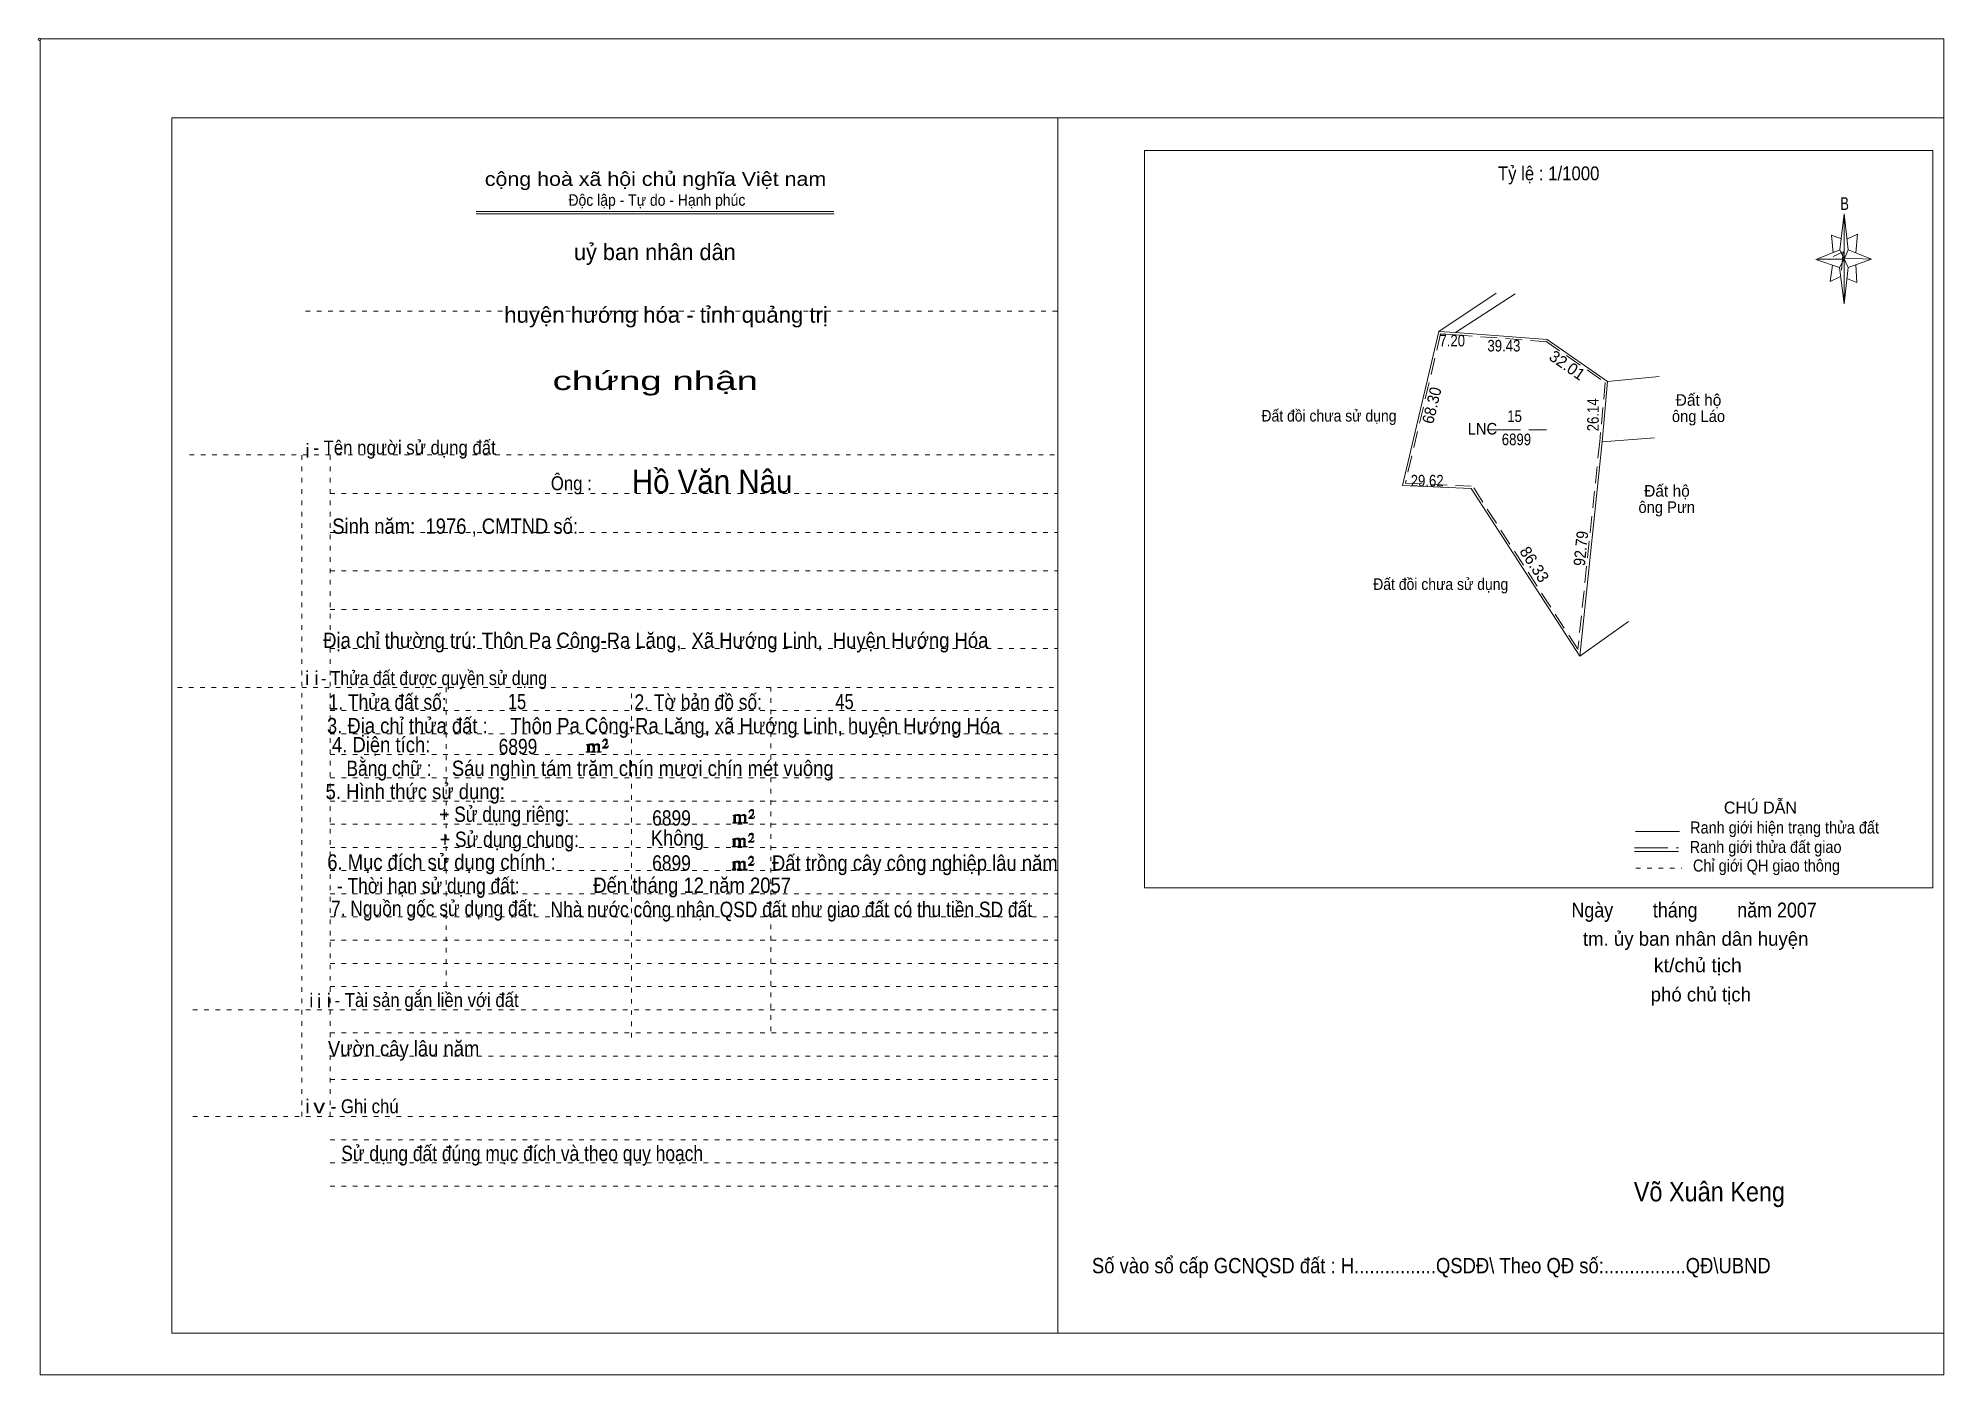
# Model space of a CAD drawing. Header units: centimetres. Extents: x -1.6 to 39.5, y -3.3 to 25.5.
import ezdxf
from ezdxf.enums import TextEntityAlignment as Align

# ---------------------------------------------------------------- set-up
doc = ezdxf.new("R2010")
doc.units = ezdxf.units.CM
doc.header["$LTSCALE"] = 0.12
for name, pattern in [('DOTTED', [1.5, 0.3, -1.2]), ('LONG_DASHED', [7.5, 6, -1.5]), ('MEDIUM_DASHED', [4.5, 3, -1.5])]:
    doc.linetypes.add(name, pattern=pattern)
for name, color, linetype, lineweight in [('1', 7, 'DOTTED', 13), ('10', 7, 'Continuous', 13), ('33', 7, 'LONG_DASHED', 13), ('4', 7, 'Continuous', 13), ('5', 7, 'Continuous', 13), ('50', 7, 'Continuous', 13)]:
    doc.layers.add(name, color=color, linetype=linetype, lineweight=lineweight)
doc.layers.add('30', color=7, linetype='Continuous')

msp = doc.modelspace()

# ---------------------------------------------------------------- hatches: boundary and pattern name
at = {"layer": '50'}
for points in [[(10.27, 10.13), (10.27, 10.12), (10.27, 10.11), (10.25, 10.11), (10.24, 10.11), (10.24, 10.1), (10.33, 10.1), (10.33, 10.11), (10.32, 10.11), (10.31, 10.11), (10.31, 10.12), (10.31, 10.13), (10.31, 10.24), (10.31, 10.25), (10.32, 10.26), (10.34, 10.26), (10.35, 10.26), (10.36, 10.26), (10.37, 10.25), (10.39, 10.22), (10.39, 10.13), (10.37, 10.12), (10.37, 10.11), (10.36, 10.11), (10.35, 10.11), (10.35, 10.1), (10.44, 10.1), (10.44, 10.11), (10.43, 10.11), (10.42, 10.11), (10.42, 10.12), (10.42, 10.13), (10.42, 10.24), (10.44, 10.26), (10.45, 10.26), (10.46, 10.26), (10.49, 10.26), (10.49, 10.25), (10.5, 10.24), (10.5, 10.22), (10.5, 10.13), (10.5, 10.12), (10.49, 10.11), (10.49, 10.11), (10.47, 10.11), (10.47, 10.1), (10.56, 10.1), (10.56, 10.11), (10.55, 10.11), (10.54, 10.11), (10.53, 10.12), (10.53, 10.13), (10.53, 10.2), (10.53, 10.25), (10.53, 10.26), (10.52, 10.27), (10.5, 10.28), (10.47, 10.28), (10.46, 10.28), (10.44, 10.27), (10.41, 10.25), (10.41, 10.26), (10.4, 10.28), (10.39, 10.28), (10.37, 10.28), (10.35, 10.28), (10.34, 10.28), (10.32, 10.26), (10.31, 10.26), (10.31, 10.25), (10.31, 10.25), (10.31, 10.26), (10.31, 10.28), (10.24, 10.26), (10.24, 10.26), (10.25, 10.26), (10.27, 10.25), (10.27, 10.24), (10.27, 10.23)], [(10.69, 10.19), (10.72, 10.24), (10.72, 10.24), (10.71, 10.22), (10.69, 10.22), (10.68, 10.22), (10.63, 10.22), (10.66, 10.26), (10.67, 10.27), (10.69, 10.28), (10.69, 10.3), (10.69, 10.32), (10.69, 10.34), (10.69, 10.35), (10.69, 10.37), (10.68, 10.38), (10.67, 10.38), (10.66, 10.39), (10.65, 10.39), (10.63, 10.38), (10.63, 10.38), (10.62, 10.37), (10.61, 10.35), (10.59, 10.33), (10.61, 10.33), (10.61, 10.35), (10.62, 10.35), (10.63, 10.36), (10.65, 10.36), (10.66, 10.36), (10.67, 10.35), (10.68, 10.35), (10.68, 10.32), (10.68, 10.3), (10.66, 10.28), (10.66, 10.26), (10.65, 10.25), (10.59, 10.2), (10.59, 10.19)], [(13.42, 8.61), (13.42, 8.6), (13.42, 8.59), (13.41, 8.59), (13.4, 8.59), (13.4, 8.57), (13.48, 8.57), (13.48, 8.59), (13.47, 8.59), (13.46, 8.59), (13.46, 8.6), (13.46, 8.61), (13.46, 8.72), (13.46, 8.73), (13.47, 8.74), (13.5, 8.74), (13.51, 8.74), (13.52, 8.74), (13.53, 8.73), (13.54, 8.69), (13.54, 8.61), (13.53, 8.6), (13.53, 8.59), (13.52, 8.59), (13.51, 8.59), (13.51, 8.57), (13.6, 8.57), (13.6, 8.59), (13.58, 8.59), (13.57, 8.59), (13.57, 8.6), (13.57, 8.61), (13.57, 8.72), (13.6, 8.74), (13.61, 8.74), (13.62, 8.74), (13.64, 8.74), (13.64, 8.73), (13.65, 8.72), (13.65, 8.69), (13.65, 8.61), (13.65, 8.6), (13.64, 8.59), (13.64, 8.59), (13.63, 8.59), (13.63, 8.57), (13.72, 8.57), (13.72, 8.59), (13.7, 8.59), (13.69, 8.59), (13.68, 8.6), (13.68, 8.61), (13.68, 8.68), (13.68, 8.73), (13.68, 8.74), (13.67, 8.75), (13.65, 8.76), (13.63, 8.76), (13.62, 8.76), (13.6, 8.75), (13.56, 8.73), (13.56, 8.74), (13.55, 8.76), (13.54, 8.76), (13.53, 8.76), (13.51, 8.76), (13.5, 8.76), (13.47, 8.74), (13.46, 8.74), (13.46, 8.73), (13.46, 8.73), (13.46, 8.74), (13.46, 8.76), (13.4, 8.74), (13.4, 8.74), (13.41, 8.74), (13.42, 8.73), (13.42, 8.72), (13.42, 8.71)], [(13.85, 8.67), (13.87, 8.72), (13.87, 8.72), (13.86, 8.69), (13.85, 8.69), (13.84, 8.69), (13.78, 8.69), (13.82, 8.74), (13.83, 8.75), (13.85, 8.76), (13.85, 8.78), (13.85, 8.79), (13.85, 8.82), (13.85, 8.83), (13.85, 8.85), (13.84, 8.86), (13.83, 8.86), (13.82, 8.87), (13.8, 8.87), (13.78, 8.86), (13.78, 8.86), (13.77, 8.85), (13.76, 8.83), (13.75, 8.81), (13.76, 8.81), (13.76, 8.83), (13.77, 8.83), (13.78, 8.84), (13.8, 8.84), (13.82, 8.84), (13.83, 8.83), (13.84, 8.83), (13.84, 8.79), (13.84, 8.78), (13.82, 8.76), (13.82, 8.74), (13.8, 8.73), (13.75, 8.68), (13.75, 8.67)], [(13.41, 8.09), (13.41, 8.08), (13.41, 8.07), (13.4, 8.07), (13.39, 8.07), (13.39, 8.06), (13.48, 8.06), (13.48, 8.07), (13.47, 8.07), (13.45, 8.07), (13.45, 8.08), (13.45, 8.09), (13.45, 8.2), (13.45, 8.21), (13.47, 8.23), (13.49, 8.23), (13.5, 8.23), (13.51, 8.23), (13.52, 8.21), (13.53, 8.18), (13.53, 8.09), (13.52, 8.08), (13.52, 8.07), (13.51, 8.07), (13.5, 8.07), (13.5, 8.06), (13.59, 8.06), (13.59, 8.07), (13.58, 8.07), (13.57, 8.07), (13.57, 8.08), (13.57, 8.09), (13.57, 8.2), (13.59, 8.23), (13.6, 8.23), (13.61, 8.23), (13.63, 8.23), (13.63, 8.21), (13.64, 8.2), (13.64, 8.18), (13.64, 8.09), (13.64, 8.08), (13.63, 8.07), (13.63, 8.07), (13.62, 8.07), (13.62, 8.06), (13.71, 8.06), (13.71, 8.07), (13.7, 8.07), (13.69, 8.07), (13.67, 8.08), (13.67, 8.09), (13.67, 8.17), (13.67, 8.21), (13.67, 8.23), (13.66, 8.24), (13.64, 8.25), (13.62, 8.25), (13.61, 8.25), (13.59, 8.24), (13.55, 8.21), (13.55, 8.23), (13.54, 8.25), (13.53, 8.25), (13.52, 8.25), (13.5, 8.25), (13.49, 8.25), (13.47, 8.23), (13.45, 8.23), (13.45, 8.21), (13.45, 8.21), (13.45, 8.23), (13.45, 8.25), (13.39, 8.23), (13.39, 8.23), (13.4, 8.23), (13.41, 8.21), (13.41, 8.2), (13.41, 8.19)], [(13.84, 8.16), (13.86, 8.2), (13.86, 8.2), (13.85, 8.18), (13.84, 8.18), (13.83, 8.18), (13.77, 8.18), (13.81, 8.23), (13.82, 8.24), (13.84, 8.25), (13.84, 8.27), (13.84, 8.28), (13.84, 8.3), (13.84, 8.31), (13.84, 8.34), (13.83, 8.35), (13.82, 8.35), (13.81, 8.36), (13.8, 8.36), (13.77, 8.35), (13.77, 8.35), (13.76, 8.34), (13.75, 8.31), (13.74, 8.29), (13.75, 8.29), (13.75, 8.31), (13.76, 8.31), (13.77, 8.33), (13.8, 8.33), (13.81, 8.33), (13.82, 8.31), (13.83, 8.31), (13.83, 8.28), (13.83, 8.27), (13.81, 8.25), (13.81, 8.23), (13.8, 8.21), (13.74, 8.17), (13.74, 8.16)], [(13.84, 7.66), (13.86, 7.71), (13.86, 7.71), (13.85, 7.68), (13.84, 7.68), (13.83, 7.68), (13.77, 7.68), (13.81, 7.73), (13.82, 7.74), (13.84, 7.75), (13.84, 7.77), (13.84, 7.78), (13.84, 7.81), (13.84, 7.82), (13.84, 7.84), (13.83, 7.85), (13.82, 7.85), (13.81, 7.86), (13.79, 7.86), (13.77, 7.85), (13.77, 7.85), (13.76, 7.84), (13.75, 7.82), (13.74, 7.8), (13.75, 7.8), (13.75, 7.82), (13.76, 7.82), (13.77, 7.83), (13.79, 7.83), (13.81, 7.83), (13.82, 7.82), (13.83, 7.82), (13.83, 7.78), (13.83, 7.77), (13.81, 7.75), (13.81, 7.73), (13.79, 7.72), (13.74, 7.67), (13.74, 7.66)], [(13.41, 7.6), (13.41, 7.59), (13.41, 7.58), (13.4, 7.58), (13.39, 7.58), (13.39, 7.56), (13.47, 7.56), (13.47, 7.58), (13.46, 7.58), (13.45, 7.58), (13.45, 7.59), (13.45, 7.6), (13.45, 7.71), (13.45, 7.72), (13.46, 7.73), (13.49, 7.73), (13.5, 7.73), (13.51, 7.73), (13.52, 7.72), (13.53, 7.68), (13.53, 7.6), (13.52, 7.59), (13.52, 7.58), (13.51, 7.58), (13.5, 7.58), (13.5, 7.56), (13.59, 7.56), (13.59, 7.58), (13.57, 7.58), (13.56, 7.58), (13.56, 7.59), (13.56, 7.6), (13.56, 7.71), (13.59, 7.73), (13.6, 7.73), (13.61, 7.73), (13.63, 7.73), (13.63, 7.72), (13.64, 7.71), (13.64, 7.68), (13.64, 7.6), (13.64, 7.59), (13.63, 7.58), (13.63, 7.58), (13.62, 7.58), (13.62, 7.56), (13.71, 7.56), (13.71, 7.58), (13.69, 7.58), (13.68, 7.58), (13.67, 7.59), (13.67, 7.6), (13.67, 7.67), (13.67, 7.72), (13.67, 7.73), (13.66, 7.74), (13.64, 7.75), (13.62, 7.75), (13.61, 7.75), (13.59, 7.74), (13.55, 7.72), (13.55, 7.73), (13.54, 7.75), (13.53, 7.75), (13.52, 7.75), (13.5, 7.75), (13.49, 7.75), (13.46, 7.73), (13.45, 7.73), (13.45, 7.72), (13.45, 7.72), (13.45, 7.73), (13.45, 7.75), (13.39, 7.73), (13.39, 7.73), (13.4, 7.73), (13.41, 7.72), (13.41, 7.71), (13.41, 7.7)]]:
    msp.add_hatch(color=256, dxfattribs=at).paths.add_polyline_path(points)

# ---------------------------------------------------------------- linework, layer by layer
at = {"layer": '1', "linetype": 'Continuous'}
for p, q in [((1.31, -2.42), (1.31, 23.78)), ((1.31, 23.78), (39.51, 23.78)), ((20.41, -2.42), (20.41, 23.78)), ((39.51, -2.42), (39.51, 23.78)), ((7.87, 21.76), (15.58, 21.76)), ((7.87, 21.71), (15.59, 21.71)), ((37.26, 20.55), (36.75, 20.72)), ((1.31, -2.42), (39.51, -2.42))]:
    msp.add_line(p, q, dxfattribs=at)
at = {"layer": '1'}
for p, q in [((4.19, 19.61), (20.41, 19.61)), ((1.69, 16.51), (20.41, 16.51)), ((4.11, 2.25), (4.11, 16.51)), ((4.72, 2.25), (4.72, 16.51)), ((4.72, 15.68), (20.41, 15.68)), ((4.72, 14.84), (20.41, 14.84)), ((4.72, 14.01), (20.41, 14.01)), ((4.72, 13.18), (20.41, 13.18)), ((4.72, 12.34), (20.41, 12.34)), ((1.43, 11.5), (20.41, 11.5)), ((7.22, 5.05), (7.22, 11.5)), ((11.22, 3.95), (11.22, 11.5)), ((14.22, 4.09), (14.22, 11.5)), ((4.72, 11), (20.41, 11)), ((4.72, 10.5), (20.41, 10.5)), ((4.72, 10.05), (20.41, 10.05)), ((4.72, 9.55), (20.41, 9.55)), ((4.72, 9.05), (20.41, 9.05)), ((4.72, 8.55), (20.41, 8.55)), ((4.72, 8.05), (20.41, 8.05)), ((4.72, 7.55), (20.41, 7.55)), ((4.72, 7.05), (20.41, 7.05)), ((4.72, 6.55), (20.41, 6.55)), ((4.72, 6.05), (20.41, 6.05)), ((4.72, 5.55), (20.41, 5.55)), ((4.72, 5.05), (20.41, 5.05)), ((1.76, 4.55), (20.41, 4.55)), ((4.72, 4.05), (20.41, 4.05)), ((4.72, 3.55), (20.41, 3.55)), ((4.72, 3.05), (20.41, 3.05)), ((1.76, 2.25), (20.41, 2.25)), ((4.72, 1.75), (20.41, 1.75)), ((4.72, 1.25), (20.41, 1.25)), ((4.72, 0.75), (20.41, 0.75))]:
    msp.add_line(p, q, dxfattribs=at)
at = {"layer": '1', "linetype": 'Continuous'}
msp.add_lwpolyline([(-1.53, -3.32), (39.51, -3.32), (39.51, 25.48), (-1.53, 25.48)], close=True, dxfattribs=at)
msp.add_lwpolyline([(37.27, 20.35), (37.06, 20.25), (37.11, 20.6)], dxfattribs=at)
at = {"layer": '10'}
for p, q in [((28.62, 19.17), (29.86, 20)), ((28.98, 19.15), (30.27, 19.98)), ((28.62, 19.17), (28.98, 19.15)), ((28.66, 19.12), (28.98, 19.1)), ((28.98, 19.15), (30.96, 19)), ((32.26, 18.09), (32.14, 16.79)), ((32.14, 16.79), (33.27, 16.88)), ((32.14, 16.79), (31.66, 12.17)), ((31.66, 12.17), (29.32, 15.79)), ((32.71, 12.92), (31.66, 12.17))]:
    msp.add_line(p, q, dxfattribs=at)
at = {"layer": '10', "linetype": 'MEDIUM_DASHED'}
for p, q in [((28.98, 19.1), (30.96, 18.95)), ((30.93, 18.96), (32.21, 18.07)), ((32.21, 18.07), (32.09, 16.79)), ((32.09, 16.8), (31.62, 12.32)), ((31.62, 12.32), (29.36, 15.82))]:
    msp.add_line(p, q, dxfattribs=at)
at = {"layer": '10'}
for points in [[(28.62, 19.17), (27.84, 15.85), (29.32, 15.79)], [(30.96, 19), (32.26, 18.09), (33.37, 18.2)]]:
    msp.add_lwpolyline(points, dxfattribs=at)
at = {"layer": '10', "linetype": 'MEDIUM_DASHED'}
msp.add_lwpolyline([(28.66, 19.12), (27.9, 15.9), (29.32, 15.84)], dxfattribs=at)
at = {"layer": '33'}
msp.add_line((29.66, 17.05), (30.94, 17.05), dxfattribs=at)
at = {"layer": '4'}
for p, q in [((32.86, 8.39), (33.81, 8.39)), ((32.84, 7.96), (33.79, 7.96))]:
    msp.add_line(p, q, dxfattribs=at)
at = {"layer": '4', "linetype": 'LONG_DASHED'}
msp.add_line((32.84, 8.04), (33.79, 8.04), dxfattribs=at)
at = {"layer": '4', "linetype": 'DOTTED'}
msp.add_line((32.87, 7.6), (33.86, 7.6), dxfattribs=at)
at = {"layer": '4'}
msp.add_lwpolyline([(22.28, 23.07), (39.27, 23.07), (39.27, 7.18), (22.28, 7.18)], close=True, dxfattribs=at)
msp.add_circle((-1.55, 25.47), 0.025, dxfattribs=at)
at = {"layer": '5'}
for p, q in [((37.27, 20.93), (37.36, 21.71)), ((37.45, 20.55), (37.36, 19.77)), ((37.45, 20.93), (37.95, 20.73)), ((37.61, 20.61), (37.63, 20.23)), ((37.63, 20.23), (37.42, 20.31))]:
    msp.add_line(p, q, dxfattribs=at)
for points in [[(37.36, 21.71), (37.45, 20.93), (37.36, 20.73)], [(37.36, 20.73), (36.77, 20.73), (37.27, 20.93), (37.45, 20.55), (37.95, 20.73), (37.36, 20.75)], [(37.36, 20.73), (37.36, 19.77), (37.26, 20.55)]]:
    msp.add_lwpolyline(points, close=True, dxfattribs=at)
for points in [[(37.3, 21.17), (37.09, 21.25), (37.12, 20.87)], [(37.43, 21.17), (37.65, 21.27), (37.61, 20.87)], [(37.36, 20.73), (37.27, 20.93), (36.77, 20.73)], [(37.12, 20.79), (37.34, 20.89), (37.3, 20.49)], [(37.36, 20.73), (37.45, 20.55), (37.95, 20.73)]]:
    msp.add_lwpolyline(points, dxfattribs=at)
at = {"layer": '50'}
for points in [[(10.27, 10.13), (10.27, 10.12), (10.27, 10.11), (10.25, 10.11), (10.24, 10.11), (10.24, 10.1), (10.33, 10.1), (10.33, 10.11), (10.32, 10.11), (10.31, 10.11), (10.31, 10.12), (10.31, 10.13), (10.31, 10.24), (10.31, 10.25), (10.32, 10.26), (10.34, 10.26), (10.35, 10.26), (10.36, 10.26), (10.37, 10.25), (10.39, 10.22), (10.39, 10.13), (10.37, 10.12), (10.37, 10.11), (10.36, 10.11), (10.35, 10.11), (10.35, 10.1), (10.44, 10.1), (10.44, 10.11), (10.43, 10.11), (10.42, 10.11), (10.42, 10.12), (10.42, 10.13), (10.42, 10.24), (10.44, 10.26), (10.45, 10.26), (10.46, 10.26), (10.49, 10.26), (10.49, 10.25), (10.5, 10.24), (10.5, 10.22), (10.5, 10.13), (10.5, 10.12), (10.49, 10.11), (10.49, 10.11), (10.47, 10.11), (10.47, 10.1), (10.56, 10.1), (10.56, 10.11), (10.55, 10.11), (10.54, 10.11), (10.53, 10.12), (10.53, 10.13), (10.53, 10.2), (10.53, 10.25), (10.53, 10.26), (10.52, 10.27), (10.5, 10.28), (10.47, 10.28), (10.46, 10.28), (10.44, 10.27), (10.41, 10.25), (10.41, 10.26), (10.4, 10.28), (10.39, 10.28), (10.37, 10.28), (10.35, 10.28), (10.34, 10.28), (10.32, 10.26), (10.31, 10.26), (10.31, 10.25), (10.31, 10.25), (10.31, 10.26), (10.31, 10.28), (10.24, 10.26), (10.24, 10.26), (10.25, 10.26), (10.27, 10.25), (10.27, 10.24), (10.27, 10.23)], [(10.69, 10.19), (10.72, 10.24), (10.72, 10.24), (10.71, 10.22), (10.69, 10.22), (10.68, 10.22), (10.63, 10.22), (10.66, 10.26), (10.67, 10.27), (10.69, 10.28), (10.69, 10.3), (10.69, 10.32), (10.69, 10.34), (10.69, 10.35), (10.69, 10.37), (10.68, 10.38), (10.67, 10.38), (10.66, 10.39), (10.65, 10.39), (10.63, 10.38), (10.63, 10.38), (10.62, 10.37), (10.61, 10.35), (10.59, 10.33), (10.61, 10.33), (10.61, 10.35), (10.62, 10.35), (10.63, 10.36), (10.65, 10.36), (10.66, 10.36), (10.67, 10.35), (10.68, 10.35), (10.68, 10.32), (10.68, 10.3), (10.66, 10.28), (10.66, 10.26), (10.65, 10.25), (10.59, 10.2), (10.59, 10.19)], [(13.42, 8.61), (13.42, 8.6), (13.42, 8.59), (13.41, 8.59), (13.4, 8.59), (13.4, 8.57), (13.48, 8.57), (13.48, 8.59), (13.47, 8.59), (13.46, 8.59), (13.46, 8.6), (13.46, 8.61), (13.46, 8.72), (13.46, 8.73), (13.47, 8.74), (13.5, 8.74), (13.51, 8.74), (13.52, 8.74), (13.53, 8.73), (13.54, 8.69), (13.54, 8.61), (13.53, 8.6), (13.53, 8.59), (13.52, 8.59), (13.51, 8.59), (13.51, 8.57), (13.6, 8.57), (13.6, 8.59), (13.58, 8.59), (13.57, 8.59), (13.57, 8.6), (13.57, 8.61), (13.57, 8.72), (13.6, 8.74), (13.61, 8.74), (13.62, 8.74), (13.64, 8.74), (13.64, 8.73), (13.65, 8.72), (13.65, 8.69), (13.65, 8.61), (13.65, 8.6), (13.64, 8.59), (13.64, 8.59), (13.63, 8.59), (13.63, 8.57), (13.72, 8.57), (13.72, 8.59), (13.7, 8.59), (13.69, 8.59), (13.68, 8.6), (13.68, 8.61), (13.68, 8.68), (13.68, 8.73), (13.68, 8.74), (13.67, 8.75), (13.65, 8.76), (13.63, 8.76), (13.62, 8.76), (13.6, 8.75), (13.56, 8.73), (13.56, 8.74), (13.55, 8.76), (13.54, 8.76), (13.53, 8.76), (13.51, 8.76), (13.5, 8.76), (13.47, 8.74), (13.46, 8.74), (13.46, 8.73), (13.46, 8.73), (13.46, 8.74), (13.46, 8.76), (13.4, 8.74), (13.4, 8.74), (13.41, 8.74), (13.42, 8.73), (13.42, 8.72), (13.42, 8.71)], [(13.85, 8.67), (13.87, 8.72), (13.87, 8.72), (13.86, 8.69), (13.85, 8.69), (13.84, 8.69), (13.78, 8.69), (13.82, 8.74), (13.83, 8.75), (13.85, 8.76), (13.85, 8.78), (13.85, 8.79), (13.85, 8.82), (13.85, 8.83), (13.85, 8.85), (13.84, 8.86), (13.83, 8.86), (13.82, 8.87), (13.8, 8.87), (13.78, 8.86), (13.78, 8.86), (13.77, 8.85), (13.76, 8.83), (13.75, 8.81), (13.76, 8.81), (13.76, 8.83), (13.77, 8.83), (13.78, 8.84), (13.8, 8.84), (13.82, 8.84), (13.83, 8.83), (13.84, 8.83), (13.84, 8.79), (13.84, 8.78), (13.82, 8.76), (13.82, 8.74), (13.8, 8.73), (13.75, 8.68), (13.75, 8.67)], [(13.41, 8.09), (13.41, 8.08), (13.41, 8.07), (13.4, 8.07), (13.39, 8.07), (13.39, 8.06), (13.48, 8.06), (13.48, 8.07), (13.47, 8.07), (13.45, 8.07), (13.45, 8.08), (13.45, 8.09), (13.45, 8.2), (13.45, 8.21), (13.47, 8.23), (13.49, 8.23), (13.5, 8.23), (13.51, 8.23), (13.52, 8.21), (13.53, 8.18), (13.53, 8.09), (13.52, 8.08), (13.52, 8.07), (13.51, 8.07), (13.5, 8.07), (13.5, 8.06), (13.59, 8.06), (13.59, 8.07), (13.58, 8.07), (13.57, 8.07), (13.57, 8.08), (13.57, 8.09), (13.57, 8.2), (13.59, 8.23), (13.6, 8.23), (13.61, 8.23), (13.63, 8.23), (13.63, 8.21), (13.64, 8.2), (13.64, 8.18), (13.64, 8.09), (13.64, 8.08), (13.63, 8.07), (13.63, 8.07), (13.62, 8.07), (13.62, 8.06), (13.71, 8.06), (13.71, 8.07), (13.7, 8.07), (13.69, 8.07), (13.67, 8.08), (13.67, 8.09), (13.67, 8.17), (13.67, 8.21), (13.67, 8.23), (13.66, 8.24), (13.64, 8.25), (13.62, 8.25), (13.61, 8.25), (13.59, 8.24), (13.55, 8.21), (13.55, 8.23), (13.54, 8.25), (13.53, 8.25), (13.52, 8.25), (13.5, 8.25), (13.49, 8.25), (13.47, 8.23), (13.45, 8.23), (13.45, 8.21), (13.45, 8.21), (13.45, 8.23), (13.45, 8.25), (13.39, 8.23), (13.39, 8.23), (13.4, 8.23), (13.41, 8.21), (13.41, 8.2), (13.41, 8.19)], [(13.84, 8.16), (13.86, 8.2), (13.86, 8.2), (13.85, 8.18), (13.84, 8.18), (13.83, 8.18), (13.77, 8.18), (13.81, 8.23), (13.82, 8.24), (13.84, 8.25), (13.84, 8.27), (13.84, 8.28), (13.84, 8.3), (13.84, 8.31), (13.84, 8.34), (13.83, 8.35), (13.82, 8.35), (13.81, 8.36), (13.8, 8.36), (13.77, 8.35), (13.77, 8.35), (13.76, 8.34), (13.75, 8.31), (13.74, 8.29), (13.75, 8.29), (13.75, 8.31), (13.76, 8.31), (13.77, 8.33), (13.8, 8.33), (13.81, 8.33), (13.82, 8.31), (13.83, 8.31), (13.83, 8.28), (13.83, 8.27), (13.81, 8.25), (13.81, 8.23), (13.8, 8.21), (13.74, 8.17), (13.74, 8.16)], [(13.84, 7.66), (13.86, 7.71), (13.86, 7.71), (13.85, 7.68), (13.84, 7.68), (13.83, 7.68), (13.77, 7.68), (13.81, 7.73), (13.82, 7.74), (13.84, 7.75), (13.84, 7.77), (13.84, 7.78), (13.84, 7.81), (13.84, 7.82), (13.84, 7.84), (13.83, 7.85), (13.82, 7.85), (13.81, 7.86), (13.79, 7.86), (13.77, 7.85), (13.77, 7.85), (13.76, 7.84), (13.75, 7.82), (13.74, 7.8), (13.75, 7.8), (13.75, 7.82), (13.76, 7.82), (13.77, 7.83), (13.79, 7.83), (13.81, 7.83), (13.82, 7.82), (13.83, 7.82), (13.83, 7.78), (13.83, 7.77), (13.81, 7.75), (13.81, 7.73), (13.79, 7.72), (13.74, 7.67), (13.74, 7.66)], [(13.41, 7.6), (13.41, 7.59), (13.41, 7.58), (13.4, 7.58), (13.39, 7.58), (13.39, 7.56), (13.47, 7.56), (13.47, 7.58), (13.46, 7.58), (13.45, 7.58), (13.45, 7.59), (13.45, 7.6), (13.45, 7.71), (13.45, 7.72), (13.46, 7.73), (13.49, 7.73), (13.5, 7.73), (13.51, 7.73), (13.52, 7.72), (13.53, 7.68), (13.53, 7.6), (13.52, 7.59), (13.52, 7.58), (13.51, 7.58), (13.5, 7.58), (13.5, 7.56), (13.59, 7.56), (13.59, 7.58), (13.57, 7.58), (13.56, 7.58), (13.56, 7.59), (13.56, 7.6), (13.56, 7.71), (13.59, 7.73), (13.6, 7.73), (13.61, 7.73), (13.63, 7.73), (13.63, 7.72), (13.64, 7.71), (13.64, 7.68), (13.64, 7.6), (13.64, 7.59), (13.63, 7.58), (13.63, 7.58), (13.62, 7.58), (13.62, 7.56), (13.71, 7.56), (13.71, 7.58), (13.69, 7.58), (13.68, 7.58), (13.67, 7.59), (13.67, 7.6), (13.67, 7.67), (13.67, 7.72), (13.67, 7.73), (13.66, 7.74), (13.64, 7.75), (13.62, 7.75), (13.61, 7.75), (13.59, 7.74), (13.55, 7.72), (13.55, 7.73), (13.54, 7.75), (13.53, 7.75), (13.52, 7.75), (13.5, 7.75), (13.49, 7.75), (13.46, 7.73), (13.45, 7.73), (13.45, 7.72), (13.45, 7.72), (13.45, 7.73), (13.45, 7.75), (13.39, 7.73), (13.39, 7.73), (13.4, 7.73), (13.41, 7.72), (13.41, 7.71), (13.41, 7.7)]]:
    msp.add_lwpolyline(points, close=True, dxfattribs=at)

# ---------------------------------------------------------------- texts
at = {"layer": '1'}
for s, height, width, p in [('cộng hoà xã hội chủ nghĩa Việt nam', 0.3, 1.15, (11.735, 22.31)), ('Độc lập - Tự do - Hạnh phúc', 0.25, 0.9, (11.765, 21.88)), ('chứng nhận', 0.4, 1.55, (11.73, 17.91)), ('- Tên người sử dụng đất', 0.3, 0.9, (6.325, 16.52)), ('- Thửa đất được quyền sử dụng', 0.3, 0.85, (6.96, 11.55)), ('- Tài sản gắn liền với đất ', 0.3, 0.9, (6.85, 4.61)), ('v', 0.3, 1.3, (4.485, 2.32)), ('- Ghi chú', 0.3, 0.9, (5.465, 2.32))]:
    msp.add_text(s, height=height, dxfattribs=dict(at, width=width)).set_placement(p, align=Align.CENTER)
for s, height, p in [('uỷ ban nhân dân', 0.35, (11.72, 20.71)), ('i', 0.3, (4.235, 16.45)), ('i', 0.3, (4.225, 11.55)), ('i', 0.3, (4.425, 11.55)), ('i', 0.3, (4.315, 4.6)), ('i', 0.3, (4.485, 4.59)), ('i', 0.3, (4.695, 4.6)), ('i', 0.3, (4.235, 2.32))]:
    msp.add_text(s, height=height, dxfattribs=at).set_placement(p, align=Align.CENTER)
at = {"layer": '10'}
for s, height, width, p in [('Tỷ lệ : 1/1000', 0.3, 0.9, (30.99, 22.43)), ('Đất đồi chưa sử dụng ', 0.25, 0.9, (26.295, 17.23)), ('ông Láo', 0.25, 0.95, (34.22, 17.22)), ('Hồ Văn Nâu', 0.5, 0.95, (12.955, 15.69)), ('ông Pưn', 0.25, 0.95, (33.535, 15.26)), ('Đất đồi chưa sử dụng ', 0.25, 0.9, (28.705, 13.6)), ('Võ Xuân Keng', 0.42, 0.9, (34.455, 0.42))]:
    msp.add_text(s, height=height, dxfattribs=dict(at, width=width)).set_placement(p, align=Align.CENTER)
for p in [(34.22, 17.57), (33.54, 15.61)]:
    msp.add_text('Đất hộ', height=0.25, dxfattribs=at).set_placement(p, align=Align.CENTER)
at = {"layer": '30', "width": 0.85}
for s, p in [('7.20', (28.91, 18.85)), ('39.43', (30.025, 18.74)), ('29.62', (28.37, 15.83))]:
    msp.add_text(s, height=0.25, dxfattribs=at).set_placement(p, align=Align.CENTER)
at = {"layer": '30'}
for s, rotation, p in [('32.01', 325.267, (31.319, 18.341)), ('86.33', 302.987, (30.578, 14.083))]:
    msp.add_text(s, height=0.25, rotation=rotation, dxfattribs=at).set_placement(p, align=Align.CENTER)
for s, height, rotation, width, p in [('68.30', 0.2499, 76.607, 0.95, (28.591, 17.551)), ('26.14', 0.25, 90, 0.85, (32.07, 17.375)), ('92.79', 0.25, 84.198, 0.9, (31.808, 14.482))]:
    msp.add_text(s, height=height, rotation=rotation, dxfattribs=dict(at, width=width)).set_placement(p, align=Align.CENTER)
at = {"layer": '33', "width": 0.85}
for s, p in [('15', (30.255, 17.22)), ('6899', (30.295, 16.72))]:
    msp.add_text(s, height=0.25, dxfattribs=at).set_placement(p, align=Align.CENTER)
at = {"layer": '33', "width": 0.95}
msp.add_text('LNC', height=0.25, dxfattribs=at).set_placement((29.88, 16.95), align=Align.RIGHT)
at = {"layer": '4'}
msp.add_text('CHÚ DẪN', height=0.2591, dxfattribs=at).set_placement((35.555, 8.78), align=Align.CENTER)
at = {"layer": '4', "width": 0.9}
for s, p in [('Ranh giới hiện trạng thửa đất', (36.075, 8.35)), ('Ranh giới thửa đất giao ', (35.71, 7.93)), ('Chỉ giới QH giao thông', (35.685, 7.53))]:
    msp.add_text(s, height=0.2591, dxfattribs=at).set_placement(p, align=Align.CENTER)
at = {"layer": '5', "width": 0.75}
msp.add_text('B', height=0.276, dxfattribs=at).set_placement((37.37, 21.79), align=Align.CENTER)
at = {"layer": '50'}
for s, height, width, p in [('  huyện hướng hóa - tỉnh quảng trị', 0.34, 1.05, (11.83, 19.36)), ('Ông :', 0.3, 0.9, (9.92, 15.75)), ('Sinh năm:  1976 , CMTND số: ', 0.33, 0.9, (7.47, 14.81)), ('Địa chỉ thường trú: Thôn Pa Công-Ra Lăng,  Xã Hướng Linh,  Huyện Hướng Hóa', 0.33, 0.9, (11.74, 12.35)), ('1. Thửa đất số:  ', 0.33, 0.85, (6.065, 11.02)), ('15', 0.33, 0.8, (8.75, 11.03)), ('2. Tờ bản đồ số:  ', 0.33, 0.85, (12.76, 11.02)), ('45', 0.33, 0.8, (15.81, 11.03)), ('3. Địa chỉ thửa đất : ', 0.33, 0.9, (6.44, 10.51)), ('Thôn Pa Công-Ra Lăng, xã Hướng Linh, huyện Hướng Hóa', 0.33, 0.9, (13.885, 10.51)), ('4. Diện tích: ', 0.33, 0.9, (5.875, 10.1)), ('6899', 0.33, 0.85, (8.77, 10.06)), ('Bằng chữ :', 0.33, 0.85, (5.99, 9.59)), ('Sáu nghìn tám trăm chín mươi chín mét vuông', 0.33, 0.9, (11.46, 9.59)), ('5. Hình thức sử dụng:', 0.33, 0.9, (6.555, 9.09)), ('+ Sử dụng riêng:', 0.33, 0.85, (8.475, 8.6)), ('6899', 0.33, 0.85, (12.08, 8.52)), ('+ Sử dụng chung:', 0.33, 0.85, (8.585, 8.06)), ('Không', 0.33, 0.9, (12.205, 8.09)), ('6. Mục đích sử dụng chính :', 0.33, 0.9, (7.12, 7.57)), ('6899', 0.33, 0.85, (12.08, 7.55)), ('Đất trồng cây công nghiệp lâu năm', 0.33, 0.9, (17.325, 7.55)), ('- Thời hạn sử dụng đất:', 0.33, 0.85, (6.835, 7.06)), ('Đến tháng 12 năm 2057', 0.33, 0.9, (12.525, 7.07)), ('7. Nguồn gốc sử dụng đất:', 0.33, 0.85, (6.96, 6.57)), ('Nhà nước công nhận QSD đất như giao đất có thu tiền SD đất ', 0.33, 0.85, (14.715, 6.55)), ('Ngày        tháng        năm 2007', 0.32, 0.9, (34.125, 6.54)), ('kt/chủ tịch', 0.3, 1.05, (34.205, 5.36)), ('Vườn cây lâu năm', 0.33, 0.9, (6.305, 3.55)), ('Sử dụng đất đúng mục đích và theo quy hoạch', 0.33, 0.85, (8.86, 1.29)), ('Số vào sổ cấp GCNQSD đất : H................QSDĐ\\ Theo QĐ số:................QĐ\\UBND', 0.33, 0.9, (28.46, -1.13))]:
    msp.add_text(s, height=height, dxfattribs=dict(at, width=width)).set_placement(p, align=Align.CENTER)
for s, p in [('tm. ủy ban nhân dân huyện ', (34.215, 5.93)), ('phó chủ tịch', (34.27, 4.73))]:
    msp.add_text(s, height=0.3, dxfattribs=at).set_placement(p, align=Align.CENTER)

doc.saveas('drawing.dxf')
